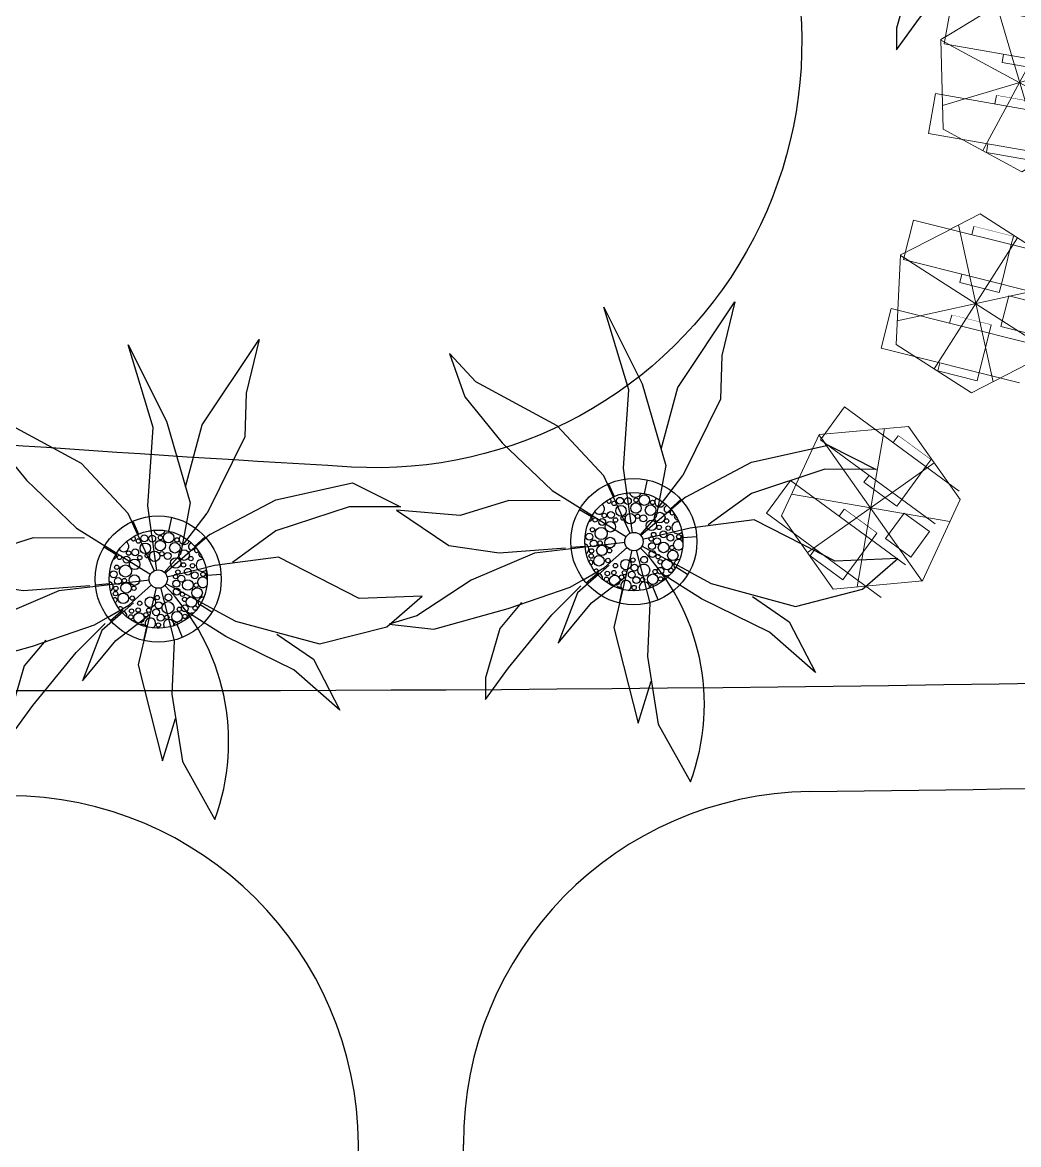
# Model space of a CAD drawing. Extents: x 309418 to 1212698, y 3438380 to 6877191.
# Drawn here: x 606385.24 to 606399.45, y 3438714.69 to 3438730.68 of the extents above; entities that cross this region are included whole.
import ezdxf

# ---------------------------------------------------------------- set-up
doc = ezdxf.new("R2010")
doc.units = 0
doc.header["$MEASUREMENT"] = 0
doc.set_wipeout_variables(frame=1)
for name, color, linetype in [('DRAFT LINES', 32, 'Continuous'), ('DRAFT-LINES', 10, 'Continuous'), ('LA-HARD-PAVE-HATCH-MARBLE-TYPE (PV - MT-BG-01-AN - RA- ∅ - 01)', 227, 'Continuous'), ('LA-HARD-PAVE-HATCH-WOOD-TYPE( PV - WO-DW-01-∅ - ∅-∅ - 04)', 17, 'Continuous'), ('LA-HARD-PAVE-LINE-01', 30, 'Continuous'), ('LA-PLNT-PALMS', 251, 'Continuous'), ('LA-PLNT-TREE-TRUNK', 52, 'Continuous')]:
    doc.layers.add(name, color=color, linetype=linetype)
doc.layers.add('HW-LA-SF-LOUNGE CHAIRS', color=215, linetype='Continuous', lineweight=0)
doc.layers.add('L-CON-SF-CABANA', color=215, linetype='Continuous', lineweight=0)

# ---------------------------------------------------------------- blocks, each defined once
blk = doc.blocks.new('Lounge 1')
at = {"lineweight": 13, "extrusion": (0, 0, -1)}
blk.add_line((0.411, 1.439), (0.411, 0.859), dxfattribs=at)
blk.add_wipeout([(0.29, 0.859), (0.29, 0), (-0.29, 0), (-0.29, 0.859), (-0.411, 0.859), (-0.411, 1.439), (-0.29, 1.439), (-0.29, 2.03), (0.29, 2.03), (0.29, 1.439), (0.411, 1.439), (0.411, 0.859)])
at = {"extrusion": (0, 0, -1)}
for p, q in [((-0.29, 2.03), (-0.29, 0)), ((0.29, 2.03), (0.29, 0)), ((0.29, 0), (-0.29, 0))]:
    blk.add_line(p, q, dxfattribs=at)
at = {"lineweight": 13, "extrusion": (0, 0, -1)}
for p, q in [((-0.29, 1.439), (-0.411, 1.439)), ((-0.411, 1.439), (-0.411, 0.859)), ((0.411, 1.439), (0.29, 1.439)), ((-0.29, 0.859), (-0.411, 0.859)), ((0.411, 0.859), (0.29, 0.859))]:
    blk.add_line(p, q, dxfattribs=at)
blk.add_lwpolyline([(0.29, 1.439), (-0.29, 1.439)])
blk = doc.blocks.new('umbrella')
blk.add_lwpolyline([(-0.328, 1.236), (-1.23, 0.331), (-0.897, -0.902), (0.338, -1.231), (1.239, -0.326), (0.907, 0.907)], close=True)
for points in [[(0.329, -1.229), (-0.331, 1.235)], [(1.074, 0.287), (-1.064, -0.282)]]:
    blk.add_lwpolyline(points)
at = {"layer": 'L-CON-SF-CABANA', "extrusion": (0, 0, -1)}
for p, q in [((0.575, 0.995), (-0.571, -0.989)), ((-0.987, 0.575), (0.996, -0.57))]:
    blk.add_line(p, q, dxfattribs=at)
blk = doc.blocks.new('LA-SIDE TABLE-0')
at = {"layer": 'HW-LA-SF-LOUNGE CHAIRS'}
blk.add_lwpolyline([(-0.161, 0.157), (0.161, -0.157), (-0.153, -0.479), (-0.475, -0.166)], close=True, dxfattribs=at)
blk = doc.blocks.new('*U183')
at = {"layer": 'HW-LA-SF-LOUNGE CHAIRS', "rotation": 358.5998971524734}
for p in [(-0.676, -1.139), (0.624, -1.171)]:
    blk.add_blockref('Lounge 1', p, dxfattribs=at)
at = {"rotation": 42.8101689916116}
blk.add_blockref('LA-SIDE TABLE-0', (0.023, 0.874), dxfattribs=at)
at = {"layer": 'HW-LA-SF-LOUNGE CHAIRS', "rotation": 2.108890430292556}
blk.add_blockref('umbrella', (0.002, -0.006), dxfattribs=at)
blk = doc.blocks.new('*U168')
at = {"layer": 'HW-LA-SF-LOUNGE CHAIRS', "rotation": 2.754099903101843}
for p in [(-0.592, -1.185), (0.707, -1.123)]:
    blk.add_blockref('Lounge 1', p, dxfattribs=at)
at = {"rotation": 46.96437174223999}
blk.add_blockref('LA-SIDE TABLE-0', (-0.04, 0.874), dxfattribs=at)
at = {"layer": 'HW-LA-SF-LOUNGE CHAIRS', "rotation": 6.263093180920952}
blk.add_blockref('umbrella', (0.002, -0.006), dxfattribs=at)
blk = doc.blocks.new('*U167')
at = {"layer": 'HW-LA-SF-LOUNGE CHAIRS', "rotation": 24.9099979665409}
blk.add_blockref('Lounge 1', (1.078, -0.773), dxfattribs=at)
blk.add_blockref('Lounge 1', (-0.101, -1.321), dxfattribs=at)
at = {"rotation": 69.12026980567907}
blk.add_blockref('LA-SIDE TABLE-0', (-0.367, 0.794), dxfattribs=at)
at = {"layer": 'HW-LA-SF-LOUNGE CHAIRS', "rotation": 28.41899124436001}
blk.add_blockref('umbrella', (0.004, -0.005), dxfattribs=at)
blk = doc.blocks.new('GH-B-LA-HD-FURN-Tree-Pit-140-C2')
blk.add_wipeout([(-0.285, 0.639), (-0.331, 0.617), (-0.371, 0.593), (-0.464, 0.524), (-0.509, 0.48), (-0.547, 0.437), (-0.566, 0.411), (-0.593, 0.373), (-0.614, 0.337), (-0.643, 0.276), (-0.665, 0.22), (-0.683, 0.154), (-0.692, 0.107), (-0.698, 0.047), (-0.7, 0.008), (-0.7, -0.016), (-0.696, -0.075), (-0.684, -0.149), (-0.657, -0.241), (-0.632, -0.301), (-0.605, -0.352), (-0.578, -0.395), (-0.516, -0.473), (-0.43, -0.552), (-0.377, -0.59), (-0.308, -0.629), (-0.192, -0.673), (-0.137, -0.686), (-0.026, -0.7), (0.028, -0.699), (0.16, -0.681), (0.232, -0.66), (0.287, -0.638), (0.411, -0.567), (0.473, -0.516), (0.517, -0.472), (0.565, -0.413), (0.608, -0.346), (0.66, -0.234), (0.679, -0.17), (0.695, -0.08), (0.699, 0.027), (0.674, 0.189), (0.649, 0.262), (0.618, 0.329), (0.576, 0.398), (0.529, 0.458), (0.47, 0.518), (0.414, 0.565), (0.336, 0.614), (0.277, 0.643), (0.234, 0.66), (0.176, 0.677), (0.135, 0.687), (0.1, 0.693), (0.045, 0.699), (0.004, 0.7), (-0.03, 0.699), (-0.071, 0.696), (-0.096, 0.693), (-0.124, 0.689), (-0.195, 0.672)])
at = {"linetype": 'Continuous', "ltscale": 7}
blk.add_circle((0, 0), 0.7, dxfattribs=at)
for centre, radius in [((0, 0), 0.7), ((-0.106, 0.624, 0), 0.0312), ((-0.345, 0.538, 0), 0.0489), ((-0.203, 0.436, 0), 0.0864), ((-0.239, 0.566, 0), 0.0312), ((-0.067, 0.526, 0), 0.0489), ((0.025, 0.561, 0), 0.0312), ((0.091, 0.494, 0), 0.0489), ((0.226, 0.418, 0), 0.0751), ((0.247, 0.56, 0), 0.0312), ((0.328, 0.519, 0), 0.0489), ((-0.542, 0.345, 0), 0.0312), ((-0.482, 0.387, 0), 0.0312), ((-0.385, 0.277, 0), 0.0744), ((-0.38, 0.429, 0), 0.0489), ((-0.319, 0.363, 0), 0.0312), ((-0.223, 0.255, 0), 0.0751), ((-0.046, 0.394, 0), 0.0751), ((0.075, 0.397, 0), 0.0312), ((0.163, 0.33, 0), 0.0312), ((0.39, 0.277, 0), 0.0744), ((0.396, 0.429, 0), 0.0489), ((0.48, 0.346, 0), 0.0312), ((0.553, 0.255, 0), 0.0751), ((-0.526, 0.216, 0), 0.0751), ((-0.319, 0.189, 0), 0.0312), ((0.221, 0.245, 0), 0.0744), ((0.314, 0.186, 0), 0.0312), ((0.498, 0.095, 0), 0.0751), ((0.602, 0.143, 0), 0.0312), ((-0.592, 0.009, 0), 0.0312), ((-0.442, 0.118, 0), 0.0312), ((-0.432, -0.011, 0), 0.0312), ((0.336, -0.05, 0), 0.0744), ((0.342, 0.102, 0), 0.0489), ((0.498, -0.073, 0), 0.0751), ((-0.664, -0.034, 0), 0.0312), ((-0.602, -0.135, 0), 0.0744), ((-0.523, -0.055, 0), 0.0312), ((-0.505, -0.182, 0), 0.0312), ((-0.43, -0.174, 0), 0.0312), ((-0.327, -0.118, 0), 0.0744), ((-0.214, -0.155, 0), 0.0312), ((0.184, -0.17, 0), 0.0312), ((0.255, -0.157, 0), 0.0312), ((0.384, -0.154, 0), 0.0312), ((0.521, -0.179, 0), 0.0312), ((-0.386, -0.273, 0), 0.0489), ((-0.285, -0.24, 0), 0.0489), ((-0.229, -0.365, 0), 0.0864), ((-0.11, -0.277, 0), 0.0489), ((0.028, -0.318, 0), 0.0489), ((0.112, -0.242, 0), 0.0489), ((0.2, -0.382, 0), 0.0751), ((0.211, -0.253, 0), 0.0489), ((0.346, -0.263, 0), 0.0489), ((0.456, -0.261, 0), 0.0312), ((-0.508, -0.414, 0), 0.0312), ((-0.406, -0.372, 0), 0.0489), ((-0.345, -0.437, 0), 0.0312), ((-0.249, -0.546, 0), 0.0751), ((-0.144, -0.505, 0), 0.0312), ((0.011, -0.474, 0), 0.0312), ((0.049, -0.404, 0), 0.0312), ((0.274, -0.477, 0), 0.0312), ((0.37, -0.372, 0), 0.0489), ((0.454, -0.455, 0), 0.0312), ((-0.175, -0.631, 0), 0.0312), ((-0.086, -0.557, 0), 0.0489), ((0.043, -0.574, 0), 0.0751), ((0.01, -0.669, 0), 0.0312), ((0.195, -0.556, 0), 0.0744)]:
    blk.add_circle(centre, radius)
for centre, radius, start, end in [((-0.141, 0.712, 0), 0.0489, 225.1336, 337.319), ((0.053, 0.676, 0), 0.0744, 161.2962, 9.7321), ((0.228, 0.639, 0), 0.0312, 117.3619, 23.3792), ((-0.532, 0.493, 0), 0.0744, 249.8969, 24.4462), ((0.491, 0.534, 0), 0.0312, 191.312, 263.5273), ((0.572, 0.436, 0), 0.0864, 143.8673, 290.7577), ((-0.617, 0.292, 0), 0.0312, 212.387, 96.9329), ((-0.667, 0.152, 0), 0.0312, 228.2509, 106.0031), ((-0.703, 0.259, 0), 0.0489, 338.9516, 340.5973), ((-0.738, 0.073, 0), 0.0751, 300.57, 48.1319), ((0.676, 0.067, 0), 0.0751, 82.3722, 288.9673), ((0.661, -0.083, 0), 0.0489, 40.7628, 304.861), ((0.664, -0.168, 0), 0.0312, 47.4763, 284.0739), ((0.73, -0.03, 0), 0.0312, 164.2255, 190.993), ((-0.683, -0.259, 0), 0.0489, 330.5544, 70.9052), ((-0.558, -0.308, 0), 0.0744, 243.0468, 174.7374), ((0.547, -0.365, 0), 0.0864, 29.6959, 262.8687), ((0.672, -0.262, 0), 0.0489, 95.6985, 221.7485), ((-0.568, -0.456, 0), 0.0312, 13.6332, 63.9215), ((-0.411, -0.524, 0), 0.0744, 297.5976, 166.1329), ((0.364, -0.524, 0), 0.0744, 340.2974, 269.335), ((0.527, -0.546, 0), 0.0751, 97.2335, 170.6742), ((-0.345, -0.612, 0), 0.0312, 335.7961, 145.3358), ((0.145, -0.71, 0), 0.0751, 33.568, 169.5874), ((-0.126, -0.734, 0), 0.0751, 29.1719, 131.3472)]:
    blk.add_arc(centre, radius, start, end)
blk = doc.blocks.new('P200')
blk.add_lwpolyline([(0, -0.1), (0, 0.1)])
blk = doc.blocks.new('COARSE GRAVEL')
blk.add_wipeout([(0.677, 0.593), (0.693, 0.574), (0.693, 0.574), (0.73, 0.527), (0.758, 0.485), (0.793, 0.425), (0.81, 0.393), (0.831, 0.346), (0.85, 0.297), (0.867, 0.242), (0.883, 0.174), (0.894, 0.105), (0.899, 0.041), (0.9, -0.016), (0.898, -0.066), (0.892, -0.123), (0.88, -0.186), (0.867, -0.24), (0.848, -0.301), (0.82, -0.372), (0.79, -0.431), (0.757, -0.487), (0.72, -0.54), (0.681, -0.589), (0.641, -0.632), (0.605, -0.666), (0.579, -0.689), (0.53, -0.728), (0.477, -0.763), (0.444, -0.783), (0.404, -0.804), (0.374, -0.819), (0.305, -0.847), (0.25, -0.865), (0.153, -0.887), (0.088, -0.896), (0.02, -0.9), (-0.062, -0.898), (-0.179, -0.882), (-0.241, -0.867), (-0.295, -0.85), (-0.358, -0.826), (-0.43, -0.791), (-0.464, -0.771), (-0.526, -0.731), (-0.571, -0.696), (-0.616, -0.656), (-0.68, -0.59), (-0.714, -0.548), (-0.748, -0.5), (-0.791, -0.43), (-0.832, -0.343), (-0.866, -0.245), (-0.889, -0.14), (-0.899, -0.041), (-0.897, 0.077), (-0.881, 0.186), (-0.856, 0.277), (-0.839, 0.326), (-0.811, 0.39), (-0.778, 0.452), (-0.742, 0.509), (-0.702, 0.563), (-0.651, 0.621), (-0.592, 0.678), (-0.491, 0.754), (-0.4, 0.806), (-0.329, 0.838), (-0.192, 0.879), (-0.105, 0.894), (0.013, 0.9), (0.085, 0.896), (0.203, 0.877), (0.251, 0.864), (0.353, 0.828), (0.407, 0.803), (0.424, 0.794), (0.47, 0.768), (0.49, 0.755), (0.524, 0.732), (0.558, 0.706), (0.616, 0.656), (0.651, 0.622)])
at = {"rotation": 45.00000000604048}
blk.add_blockref('GH-B-LA-HD-FURN-Tree-Pit-140-C2', (0, 0), dxfattribs=at)
at = {"layer": 'LA-HARD-PAVE-HATCH-WOOD-TYPE( PV - WO-DW-01-∅ - ∅-∅ - 04)'}
blk.add_circle((0, 0), 0.9, dxfattribs=at)
at = {"layer": 'LA-HARD-PAVE-LINE-01'}
blk.add_circle((0, 0), 0.7, dxfattribs=at)
at = {"layer": 'LA-HARD-PAVE-HATCH-WOOD-TYPE( PV - WO-DW-01-∅ - ∅-∅ - 04)'}
for p, rotation in [((-0.24, 0.763), 197.4295865630063), ((0.252, 0.759), 161.6197243753375), ((-0.641, 0.479), 233.239448750675), ((0.649, 0.468), 125.8098621876688), ((-0.8, 0.013), 269.0493109383438), ((0.8, -0.027), 88.09862187668766), ((-0.656, -0.457), 304.8591731260126), ((0.633, -0.489), 52.28875968901892), ((-0.265, -0.755), 340.6690353136814), ((0.227, -0.767), 16.47889750135008)]:
    blk.add_blockref('P200', p, dxfattribs=dict(at, rotation=rotation))
blk = doc.blocks.new('GH-B-LA-PL-PALM')
for p, q in [((-1.517, 2.964), (-2.174, 3.082)), ((-2.174, 3.082), (-1.583, 2.408)), ((-0.725, 2.373), (-1.517, 2.964)), ((-1.583, 2.408), (-1.319, 1.141)), ((-0.226, 1.232), (-0.725, 2.373)), ((-2.808, 1.298), (-2.97, 2.047)), ((-2.97, 2.047), (-2.513, 1.474)), ((-2.513, 1.474), (-1.587, 0.875)), ((-1.933, 0.598), (-2.808, 1.298)), ((-1.319, 1.141), (-0.653, 0.504)), ((-0.022, 0.123), (-0.226, 1.232)), ((-1.587, 0.875), (-0.851, 0.675)), ((-0.955, 0.175), (-1.933, 0.598)), ((-0.653, 0.504), (-0.099, 0.076)), ((-0.955, 0.175), (-0.123, 0.023)), ((-0.585, -0.034), (-1.172, -0.045)), ((0.206, -1.184), (0.662, -1.757)), ((0.662, -1.757), (1.267, -2.163)), ((1.267, -2.163), (1.777, -2.915))]:
    blk.add_line(p, q)
for points in [[(-0.451, 1.808), (-0.499, 2.44), (-0.17, 3.188), (-0.209, 2.316), (0.031, 1.265), (0.106, 0.609)], [(0.075, 0.1), (0.543, 0.728), (1.155, 1.179), (1.809, 1.901), (2.162, 2.778)], [(0.112, 0.054), (1.131, 0.546), (1.977, 1.672), (1.392, 1.44)], [(0.484, -0.064), (1.072, -0.167), (1.803, 0.069), (1.06, 0.076), (0.462, 0.223)], [(-0.085, -0.091), (-0.721, -0.772), (-1.64, -1.411), (-2.332, -2.431), (-1.827, -1.319), (-1.132, -0.325), (-0.476, 0.023), (-0.125, 0.006)], [(-1.27, -0.522), (-2.104, -0.891), (-3.563, -1.025), (-2.852, -0.688), (-2.355, -0.309), (-1.172, -0.045)], [(-0.056, -0.112), (-0.459, -0.92), (-0.598, -1.887), (-0.356, -3.184), (-0.437, -3.729), (-0.092, -3.173), (0.082, -2.348), (0.165, -1.363), (0.015, -0.124)], [(0.089, -0.087), (1.018, -0.999), (1.885, -1.46), (2.766, -1.745), (3.106, -1.976), (2.762, -1.439), (1.868, -0.796), (1.076, -0.298), (0.553, -0.094), (0.123, -0.021)], [(1.682, -0.703), (2.163, -0.713), (2.841, -0.428), (3.079, -0.234), (2.524, -0.261), (1.55, -0.256), (0.968, -0.194)], [(1.777, -2.915), (1.7, -2.02), (1.329, -1.394), (0.682, -0.702)]]:
    blk.add_lwpolyline(points)
blk.add_arc((3.175, -0.24), 3.184, 108.5551, 173.4273)
at = {"layer": 'LA-PLNT-TREE-TRUNK'}
blk.add_circle((0, 0), 0.131, dxfattribs=at)

msp = doc.modelspace()

# ---------------------------------------------------------------- linework, layer by layer
at = {"layer": 'DRAFT-LINES'}
for points in [[(606318.22455, 3438711.01349, 0.12168016), (606348.2439, 3438716.65972, -0.11255065), (606370.79134, 3438721.32255, 0.01599771), (606421.23404, 3438721.91583, -0.19214257), (606439.77825, 3438715.44138, 0.28412525), (606452.36455, 3438713.38563)], [(606396.4718, 3438719.72107, 0.00786013), (606421.29965, 3438720.41726, -0.03085834), (606424.38205, 3438720.36195)]]:
    msp.add_lwpolyline(points, format="xyb", dxfattribs=at)
for points in [[(606390.17331, 3438691.47483), (606390.03342, 3438714.69314)], [(606391.67328, 3438691.48387), (606391.53346, 3438714.69132)]]:
    msp.add_lwpolyline(points, dxfattribs=at)
for centre, start, end in [((606396.53337, 3438714.72145), 90.705523, 180.345186), ((606385.03351, 3438714.66301), 0.345186, 89.876746)]:
    msp.add_arc(centre, 5, start, end, dxfattribs=at)

# ---------------------------------------------------------------- block references
at = {"layer": 'HW-LA-SF-LOUNGE CHAIRS', "xscale": -1, "rotation": 258.6539472657729}
msp.add_blockref('*U183', (606399.46508, 3438729.82437), dxfattribs=at)

# ---------------------------------------------------------------- next in the draw order: block references
msp.add_blockref('*U168', (606398.84013, 3438726.67234), dxfattribs=at)

# ---------------------------------------------------------------- next in the draw order: block references
msp.add_blockref('*U167', (606397.34035, 3438723.76145), dxfattribs=at)
at = {"layer": 'LA-PLNT-PALMS', "rotation": 231.1357011280185}
msp.add_blockref('GH-B-LA-PL-PALM', (606399.82195, 3438732.5443), dxfattribs=at)

# ---------------------------------------------------------------- next in the draw order: linework, layer by layer
at = {"layer": 'DRAFT LINES', "color": 4}
msp.add_lwpolyline([(606354.64285, 3438733.16339, -0.20764654), (606362.59502, 3438733.56966, 0.23668541), (606384.88127, 3438735.94963, -0.40633975), (606395.30322, 3438733.82925, -0.62231191), (606389.9353, 3438724.34796, -0.01397112), (606368.5618, 3438726.18282, 0.16437849), (606346.65718, 3438721.46211, -0.1633719), (606324.88894, 3438716.72612, -0.88972394), (606324.78028, 3438732.42255, -0.11535616), (606331.4221, 3438731.71455, 0.20177629)], format="xyb", close=True, dxfattribs=at)

# ---------------------------------------------------------------- next in the draw order: block references
at = {"layer": 'LA-HARD-PAVE-HATCH-MARBLE-TYPE (PV - MT-BG-01-AN - RA- ∅ - 01)', "rotation": 6.135701135505339}
for p in [(606393.96255, 3438723.28536), (606387.17918, 3438722.74996)]:
    msp.add_blockref('COARSE GRAVEL', p, dxfattribs=at)

# ---------------------------------------------------------------- next in the draw order: block references
at = {"layer": 'LA-PLNT-PALMS', "rotation": 231.1357011280185}
for p in [(606393.96255, 3438723.28536), (606387.17918, 3438722.74996)]:
    msp.add_blockref('GH-B-LA-PL-PALM', p, dxfattribs=at)

doc.saveas('drawing.dxf')
